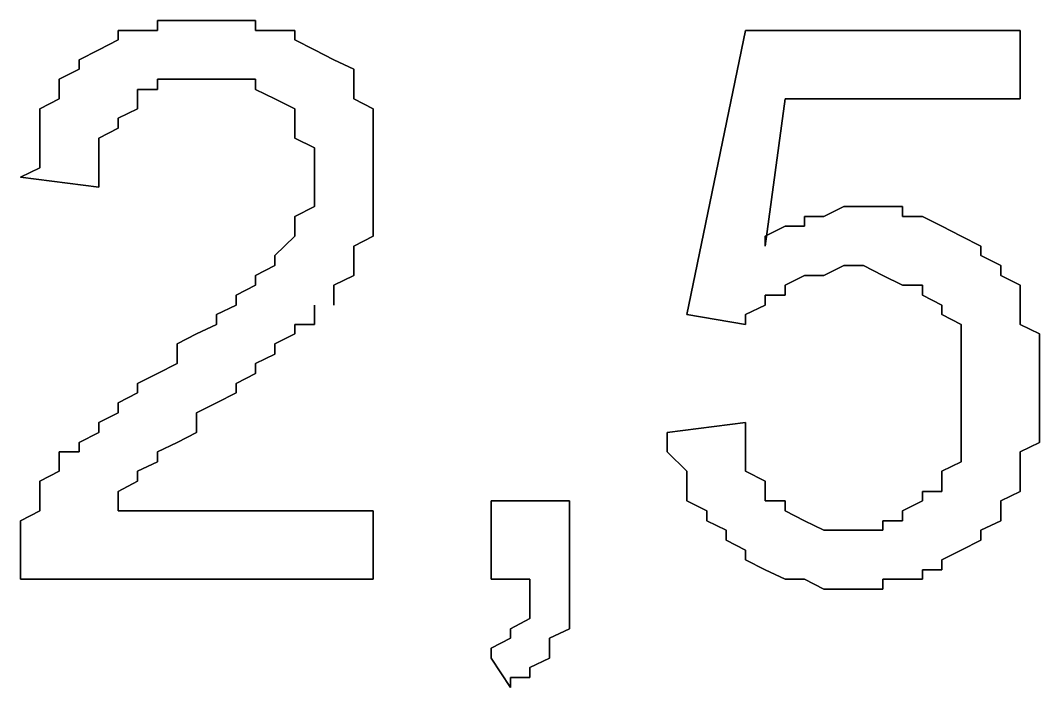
# Model space of a CAD drawing. Header units: metres. Extents: x 2.9 to 42.8, y 1.7 to 28.7.
# Drawn here: x 38.3646 to 38.548, y 20.2247 to 20.3447 of the extents above; entities that cross this region are included whole.
import ezdxf

# ---------------------------------------------------------------- set-up
doc = ezdxf.new("R2010")
doc.units = ezdxf.units.M
doc.layers.add('GRIS', color=8, linetype='Continuous')

msp = doc.modelspace()

# ---------------------------------------------------------------- linework, layer by layer
at = {"layer": 'GRIS', "lineweight": -3}
for points in [[(38.3928, 20.3447), (38.3893, 20.3447), (38.3928, 20.3447)], [(38.3893, 20.3447), (38.3893, 20.3429), (38.3893, 20.3447)], [(38.3963, 20.3447), (38.3928, 20.3447), (38.3963, 20.3447)], [(38.3999, 20.3447), (38.3963, 20.3447), (38.3999, 20.3447)], [(38.4034, 20.3447), (38.3999, 20.3447), (38.4034, 20.3447)], [(38.4069, 20.3447), (38.4034, 20.3447), (38.4069, 20.3447)], [(38.4069, 20.3429), (38.4069, 20.3447), (38.4069, 20.3429)], [(38.3857, 20.3429), (38.3822, 20.3429), (38.3857, 20.3429)], [(38.3822, 20.3429), (38.3822, 20.3412), (38.3822, 20.3429)], [(38.3893, 20.3429), (38.3857, 20.3429), (38.3893, 20.3429)], [(38.4104, 20.3429), (38.4069, 20.3429), (38.4104, 20.3429)], [(38.414, 20.3429), (38.4104, 20.3429), (38.414, 20.3429)], [(38.414, 20.3412), (38.414, 20.3429), (38.414, 20.3412)], [(38.4951, 20.3429), (38.4845, 20.2918), (38.4951, 20.3429)], [(38.5445, 20.3429), (38.4951, 20.3429), (38.5445, 20.3429)], [(38.5445, 20.3306), (38.5445, 20.3429), (38.5445, 20.3306)], [(38.3822, 20.3412), (38.3787, 20.3394), (38.3822, 20.3412)], [(38.4175, 20.3394), (38.414, 20.3412), (38.4175, 20.3394)], [(38.3787, 20.3394), (38.3752, 20.3376), (38.3787, 20.3394)], [(38.421, 20.3376), (38.4175, 20.3394), (38.421, 20.3376)], [(38.3752, 20.3376), (38.3752, 20.3359), (38.3752, 20.3376)], [(38.4246, 20.3359), (38.421, 20.3376), (38.4246, 20.3359)], [(38.3752, 20.3359), (38.3716, 20.3341), (38.3752, 20.3359)], [(38.4246, 20.3341), (38.4246, 20.3359), (38.4246, 20.3341)], [(38.3716, 20.3341), (38.3716, 20.3323), (38.3716, 20.3341)], [(38.3893, 20.3323), (38.3893, 20.3341), (38.3893, 20.3323)], [(38.3893, 20.3341), (38.3928, 20.3341), (38.3893, 20.3341)], [(38.3928, 20.3341), (38.3963, 20.3341), (38.3928, 20.3341)], [(38.3963, 20.3341), (38.3999, 20.3341), (38.3963, 20.3341)], [(38.3999, 20.3341), (38.4034, 20.3341), (38.3999, 20.3341)], [(38.4034, 20.3341), (38.4069, 20.3341), (38.4034, 20.3341)], [(38.4069, 20.3341), (38.4069, 20.3323), (38.4069, 20.3341)], [(38.4246, 20.3306), (38.4246, 20.3341), (38.4246, 20.3306)], [(38.3716, 20.3323), (38.3716, 20.3306), (38.3716, 20.3323)], [(38.3857, 20.3306), (38.3857, 20.3323), (38.3857, 20.3306)], [(38.3857, 20.3323), (38.3893, 20.3323), (38.3857, 20.3323)], [(38.4069, 20.3323), (38.4104, 20.3306), (38.4069, 20.3323)], [(38.3716, 20.3306), (38.3681, 20.3288), (38.3716, 20.3306)], [(38.3857, 20.3288), (38.3857, 20.3306), (38.3857, 20.3288)], [(38.4104, 20.3306), (38.414, 20.3288), (38.4104, 20.3306)], [(38.4281, 20.3288), (38.4246, 20.3306), (38.4281, 20.3288)], [(38.4986, 20.3041), (38.5022, 20.3306), (38.4986, 20.3041)], [(38.5022, 20.3306), (38.5445, 20.3306), (38.5022, 20.3306)], [(38.3681, 20.3288), (38.3681, 20.3253), (38.3681, 20.3288)], [(38.3822, 20.3271), (38.3857, 20.3288), (38.3822, 20.3271)], [(38.414, 20.3288), (38.414, 20.3271), (38.414, 20.3288)], [(38.4281, 20.3271), (38.4281, 20.3288), (38.4281, 20.3271)], [(38.3822, 20.3253), (38.3822, 20.3271), (38.3822, 20.3253)], [(38.414, 20.3271), (38.414, 20.3235), (38.414, 20.3271)], [(38.4281, 20.3253), (38.4281, 20.3271), (38.4281, 20.3253)], [(38.3681, 20.3253), (38.3681, 20.3235), (38.3681, 20.3253)], [(38.3787, 20.3235), (38.3822, 20.3253), (38.3787, 20.3235)], [(38.4281, 20.3235), (38.4281, 20.3253), (38.4281, 20.3235)], [(38.3681, 20.3235), (38.3681, 20.3218), (38.3681, 20.3235)], [(38.3787, 20.3218), (38.3787, 20.3235), (38.3787, 20.3218)], [(38.414, 20.3235), (38.4175, 20.3218), (38.414, 20.3235)], [(38.4281, 20.32), (38.4281, 20.3235), (38.4281, 20.32)], [(38.3681, 20.3218), (38.3681, 20.3182), (38.3681, 20.3218)], [(38.3787, 20.32), (38.3787, 20.3218), (38.3787, 20.32)], [(38.4175, 20.3218), (38.4175, 20.32), (38.4175, 20.3218)], [(38.3787, 20.3165), (38.3787, 20.32), (38.3787, 20.3165)], [(38.4175, 20.32), (38.4175, 20.3182), (38.4175, 20.32)], [(38.4281, 20.3182), (38.4281, 20.32), (38.4281, 20.3182)], [(38.3681, 20.3182), (38.3646, 20.3165), (38.3681, 20.3182)], [(38.4175, 20.3182), (38.4175, 20.3165), (38.4175, 20.3182)], [(38.4281, 20.3165), (38.4281, 20.3182), (38.4281, 20.3165)], [(38.3646, 20.3165), (38.3787, 20.3147), (38.3646, 20.3165)], [(38.3787, 20.3147), (38.3787, 20.3165), (38.3787, 20.3147)], [(38.4175, 20.3165), (38.4175, 20.3129), (38.4175, 20.3165)], [(38.4281, 20.3147), (38.4281, 20.3165), (38.4281, 20.3147)], [(38.4281, 20.3129), (38.4281, 20.3147), (38.4281, 20.3129)], [(38.4175, 20.3129), (38.4175, 20.3112), (38.4175, 20.3129)], [(38.4281, 20.3094), (38.4281, 20.3129), (38.4281, 20.3094)], [(38.4175, 20.3112), (38.414, 20.3094), (38.4175, 20.3112)], [(38.5128, 20.3112), (38.5092, 20.3094), (38.5128, 20.3112)], [(38.5163, 20.3112), (38.5128, 20.3112), (38.5163, 20.3112)], [(38.5198, 20.3112), (38.5163, 20.3112), (38.5198, 20.3112)], [(38.5233, 20.3112), (38.5198, 20.3112), (38.5233, 20.3112)], [(38.5233, 20.3094), (38.5233, 20.3112), (38.5233, 20.3094)], [(38.414, 20.3094), (38.414, 20.3077), (38.414, 20.3094)], [(38.4281, 20.3077), (38.4281, 20.3094), (38.4281, 20.3077)], [(38.5092, 20.3094), (38.5057, 20.3094), (38.5092, 20.3094)], [(38.5057, 20.3094), (38.5057, 20.3077), (38.5057, 20.3094)], [(38.5269, 20.3094), (38.5233, 20.3094), (38.5269, 20.3094)], [(38.5304, 20.3077), (38.5269, 20.3094), (38.5304, 20.3077)], [(38.414, 20.3077), (38.414, 20.3059), (38.414, 20.3077)], [(38.4281, 20.3059), (38.4281, 20.3077), (38.4281, 20.3059)], [(38.5022, 20.3077), (38.4986, 20.3059), (38.5022, 20.3077)], [(38.5057, 20.3077), (38.5022, 20.3077), (38.5057, 20.3077)], [(38.5339, 20.3059), (38.5304, 20.3077), (38.5339, 20.3059)], [(38.414, 20.3059), (38.4104, 20.3024), (38.414, 20.3059)], [(38.4246, 20.3041), (38.4281, 20.3059), (38.4246, 20.3041)], [(38.4986, 20.3059), (38.4986, 20.3041), (38.4986, 20.3059)], [(38.5374, 20.3041), (38.5339, 20.3059), (38.5374, 20.3041)], [(38.4104, 20.3024), (38.4104, 20.3006), (38.4104, 20.3024)], [(38.4246, 20.3024), (38.4246, 20.3041), (38.4246, 20.3024)], [(38.4246, 20.2988), (38.4246, 20.3024), (38.4246, 20.2988)], [(38.5374, 20.3024), (38.5374, 20.3041), (38.5374, 20.3024)], [(38.541, 20.3006), (38.5374, 20.3024), (38.541, 20.3006)], [(38.4104, 20.3006), (38.4069, 20.2988), (38.4104, 20.3006)], [(38.5092, 20.2988), (38.5128, 20.3006), (38.5092, 20.2988)], [(38.5128, 20.3006), (38.5163, 20.3006), (38.5128, 20.3006)], [(38.5163, 20.3006), (38.5198, 20.2988), (38.5163, 20.3006)], [(38.541, 20.2988), (38.541, 20.3006), (38.541, 20.2988)], [(38.4069, 20.2988), (38.4069, 20.2971), (38.4069, 20.2988)], [(38.421, 20.2971), (38.4246, 20.2988), (38.421, 20.2971)], [(38.5022, 20.2971), (38.5057, 20.2988), (38.5022, 20.2971)], [(38.5057, 20.2988), (38.5092, 20.2988), (38.5057, 20.2988)], [(38.5198, 20.2988), (38.5233, 20.2971), (38.5198, 20.2988)], [(38.5445, 20.2971), (38.541, 20.2988), (38.5445, 20.2971)], [(38.4069, 20.2971), (38.4034, 20.2953), (38.4069, 20.2971)], [(38.421, 20.2953), (38.421, 20.2971), (38.421, 20.2953)], [(38.5022, 20.2953), (38.5022, 20.2971), (38.5022, 20.2953)], [(38.5233, 20.2971), (38.5269, 20.2971), (38.5233, 20.2971)], [(38.5269, 20.2971), (38.5269, 20.2953), (38.5269, 20.2971)], [(38.5445, 20.2935), (38.5445, 20.2971), (38.5445, 20.2935)], [(38.4034, 20.2953), (38.4034, 20.2935), (38.4034, 20.2953)], [(38.421, 20.2935), (38.421, 20.2953), (38.421, 20.2935)], [(38.4986, 20.2935), (38.4986, 20.2953), (38.4986, 20.2935)], [(38.4986, 20.2953), (38.5022, 20.2953), (38.4986, 20.2953)], [(38.5269, 20.2953), (38.5304, 20.2935), (38.5269, 20.2953)], [(38.4034, 20.2935), (38.3999, 20.2918), (38.4034, 20.2935)], [(38.4175, 20.2918), (38.4175, 20.2935), (38.4175, 20.2918)], [(38.4951, 20.2918), (38.4986, 20.2935), (38.4951, 20.2918)], [(38.5304, 20.2935), (38.5304, 20.2918), (38.5304, 20.2935)], [(38.5445, 20.2918), (38.5445, 20.2935), (38.5445, 20.2918)], [(38.3999, 20.2918), (38.3999, 20.29), (38.3999, 20.2918)], [(38.4175, 20.29), (38.4175, 20.2918), (38.4175, 20.29)], [(38.4845, 20.2918), (38.4951, 20.29), (38.4845, 20.2918)], [(38.4951, 20.29), (38.4951, 20.2918), (38.4951, 20.29)], [(38.5304, 20.2918), (38.5339, 20.29), (38.5304, 20.2918)], [(38.5445, 20.29), (38.5445, 20.2918), (38.5445, 20.29)], [(38.3999, 20.29), (38.3963, 20.2883), (38.3999, 20.29)], [(38.414, 20.2883), (38.414, 20.29), (38.414, 20.2883)], [(38.414, 20.29), (38.4175, 20.29), (38.414, 20.29)], [(38.5339, 20.29), (38.5339, 20.2865), (38.5339, 20.29)], [(38.548, 20.2883), (38.5445, 20.29), (38.548, 20.2883)], [(38.3963, 20.2883), (38.3928, 20.2865), (38.3963, 20.2883)], [(38.4104, 20.2865), (38.414, 20.2883), (38.4104, 20.2865)], [(38.548, 20.2865), (38.548, 20.2883), (38.548, 20.2865)], [(38.3928, 20.2865), (38.3928, 20.283), (38.3928, 20.2865)], [(38.4104, 20.2847), (38.4104, 20.2865), (38.4104, 20.2847)], [(38.5339, 20.2865), (38.5339, 20.2847), (38.5339, 20.2865)], [(38.548, 20.283), (38.548, 20.2865), (38.548, 20.283)], [(38.4069, 20.283), (38.4104, 20.2847), (38.4069, 20.283)], [(38.5339, 20.2847), (38.5339, 20.283), (38.5339, 20.2847)], [(38.3928, 20.283), (38.3893, 20.2812), (38.3928, 20.283)], [(38.4069, 20.2812), (38.4069, 20.283), (38.4069, 20.2812)], [(38.5339, 20.283), (38.5339, 20.2794), (38.5339, 20.283)], [(38.548, 20.2812), (38.548, 20.283), (38.548, 20.2812)], [(38.3893, 20.2812), (38.3857, 20.2794), (38.3893, 20.2812)], [(38.4034, 20.2794), (38.4069, 20.2812), (38.4034, 20.2794)], [(38.548, 20.2777), (38.548, 20.2812), (38.548, 20.2777)], [(38.3857, 20.2794), (38.3857, 20.2777), (38.3857, 20.2794)], [(38.4034, 20.2777), (38.4034, 20.2794), (38.4034, 20.2777)], [(38.5339, 20.2794), (38.5339, 20.2777), (38.5339, 20.2794)], [(38.3857, 20.2777), (38.3822, 20.2759), (38.3857, 20.2777)], [(38.3999, 20.2759), (38.4034, 20.2777), (38.3999, 20.2759)], [(38.5339, 20.2777), (38.5339, 20.2741), (38.5339, 20.2777)], [(38.548, 20.2759), (38.548, 20.2777), (38.548, 20.2759)], [(38.3822, 20.2759), (38.3822, 20.2741), (38.3822, 20.2759)], [(38.3963, 20.2741), (38.3999, 20.2759), (38.3963, 20.2741)], [(38.548, 20.2741), (38.548, 20.2759), (38.548, 20.2741)], [(38.3822, 20.2741), (38.3787, 20.2724), (38.3822, 20.2741)], [(38.3963, 20.2706), (38.3963, 20.2741), (38.3963, 20.2706)], [(38.5339, 20.2741), (38.5339, 20.2724), (38.5339, 20.2741)], [(38.548, 20.2706), (38.548, 20.2741), (38.548, 20.2706)], [(38.3787, 20.2724), (38.3787, 20.2706), (38.3787, 20.2724)], [(38.4951, 20.2724), (38.481, 20.2706), (38.4951, 20.2724)], [(38.4951, 20.2688), (38.4951, 20.2724), (38.4951, 20.2688)], [(38.5339, 20.2724), (38.5339, 20.2688), (38.5339, 20.2724)], [(38.3787, 20.2706), (38.3752, 20.2688), (38.3787, 20.2706)], [(38.3928, 20.2688), (38.3963, 20.2706), (38.3928, 20.2688)], [(38.481, 20.2706), (38.481, 20.2688), (38.481, 20.2706)], [(38.548, 20.2688), (38.548, 20.2706), (38.548, 20.2688)], [(38.3752, 20.2688), (38.3752, 20.2671), (38.3752, 20.2688)], [(38.3893, 20.2671), (38.3928, 20.2688), (38.3893, 20.2671)], [(38.481, 20.2688), (38.481, 20.2671), (38.481, 20.2688)], [(38.4951, 20.2671), (38.4951, 20.2688), (38.4951, 20.2671)], [(38.5339, 20.2688), (38.5339, 20.2671), (38.5339, 20.2688)], [(38.5445, 20.2671), (38.548, 20.2688), (38.5445, 20.2671)], [(38.3752, 20.2671), (38.3716, 20.2671), (38.3752, 20.2671)], [(38.3716, 20.2671), (38.3716, 20.2653), (38.3716, 20.2671)], [(38.3893, 20.2653), (38.3893, 20.2671), (38.3893, 20.2653)], [(38.481, 20.2671), (38.4845, 20.2636), (38.481, 20.2671)], [(38.4951, 20.2636), (38.4951, 20.2671), (38.4951, 20.2636)], [(38.5339, 20.2671), (38.5339, 20.2653), (38.5339, 20.2671)], [(38.5445, 20.2636), (38.5445, 20.2671), (38.5445, 20.2636)], [(38.3716, 20.2653), (38.3716, 20.2636), (38.3716, 20.2653)], [(38.3857, 20.2636), (38.3893, 20.2653), (38.3857, 20.2636)], [(38.5339, 20.2653), (38.5304, 20.2636), (38.5339, 20.2653)], [(38.3716, 20.2636), (38.3681, 20.2618), (38.3716, 20.2636)], [(38.3857, 20.2618), (38.3857, 20.2636), (38.3857, 20.2618)], [(38.4845, 20.2636), (38.4845, 20.2618), (38.4845, 20.2636)], [(38.4986, 20.2618), (38.4951, 20.2636), (38.4986, 20.2618)], [(38.5304, 20.2636), (38.5304, 20.2618), (38.5304, 20.2636)], [(38.5445, 20.2618), (38.5445, 20.2636), (38.5445, 20.2618)], [(38.3681, 20.2618), (38.3681, 20.26), (38.3681, 20.2618)], [(38.3822, 20.26), (38.3857, 20.2618), (38.3822, 20.26)], [(38.4845, 20.2618), (38.4845, 20.26), (38.4845, 20.2618)], [(38.4986, 20.26), (38.4986, 20.2618), (38.4986, 20.26)], [(38.5304, 20.2618), (38.5304, 20.26), (38.5304, 20.2618)], [(38.5445, 20.26), (38.5445, 20.2618), (38.5445, 20.26)], [(38.3681, 20.26), (38.3681, 20.2565), (38.3681, 20.26)], [(38.3822, 20.2565), (38.3822, 20.26), (38.3822, 20.2565)], [(38.4845, 20.26), (38.4845, 20.2583), (38.4845, 20.26)], [(38.4986, 20.2583), (38.4986, 20.26), (38.4986, 20.2583)], [(38.5304, 20.26), (38.5269, 20.26), (38.5304, 20.26)], [(38.5269, 20.26), (38.5269, 20.2583), (38.5269, 20.26)], [(38.541, 20.2583), (38.5445, 20.26), (38.541, 20.2583)], [(38.4634, 20.2583), (38.4493, 20.2583), (38.4634, 20.2583)], [(38.4493, 20.2583), (38.4493, 20.2442), (38.4493, 20.2583)], [(38.4634, 20.2442), (38.4634, 20.2583), (38.4634, 20.2442)], [(38.4845, 20.2583), (38.4881, 20.2565), (38.4845, 20.2583)], [(38.5022, 20.2583), (38.4986, 20.2583), (38.5022, 20.2583)], [(38.5022, 20.2565), (38.5022, 20.2583), (38.5022, 20.2565)], [(38.5269, 20.2583), (38.5233, 20.2565), (38.5269, 20.2583)], [(38.541, 20.2565), (38.541, 20.2583), (38.541, 20.2565)], [(38.3681, 20.2565), (38.3646, 20.2547), (38.3681, 20.2565)], [(38.3646, 20.2547), (38.3646, 20.253), (38.3646, 20.2547)], [(38.4281, 20.2565), (38.3822, 20.2565), (38.4281, 20.2565)], [(38.4281, 20.2442), (38.4281, 20.2565), (38.4281, 20.2442)], [(38.4881, 20.2565), (38.4881, 20.2547), (38.4881, 20.2565)], [(38.4881, 20.2547), (38.4916, 20.253), (38.4881, 20.2547)], [(38.5057, 20.2547), (38.5022, 20.2565), (38.5057, 20.2547)], [(38.5092, 20.253), (38.5057, 20.2547), (38.5092, 20.253)], [(38.5233, 20.2547), (38.5198, 20.2547), (38.5233, 20.2547)], [(38.5198, 20.2547), (38.5198, 20.253), (38.5198, 20.2547)], [(38.5233, 20.2565), (38.5233, 20.2547), (38.5233, 20.2565)], [(38.5374, 20.253), (38.541, 20.2547), (38.5374, 20.253)], [(38.541, 20.2547), (38.541, 20.2565), (38.541, 20.2547)], [(38.3646, 20.253), (38.3646, 20.2512), (38.3646, 20.253)], [(38.4916, 20.253), (38.4916, 20.2512), (38.4916, 20.253)], [(38.5128, 20.253), (38.5092, 20.253), (38.5128, 20.253)], [(38.5163, 20.253), (38.5128, 20.253), (38.5163, 20.253)], [(38.5198, 20.253), (38.5163, 20.253), (38.5198, 20.253)], [(38.5374, 20.2512), (38.5374, 20.253), (38.5374, 20.2512)], [(38.3646, 20.2512), (38.3646, 20.2494), (38.3646, 20.2512)], [(38.4916, 20.2512), (38.4951, 20.2494), (38.4916, 20.2512)], [(38.5339, 20.2494), (38.5374, 20.2512), (38.5339, 20.2494)], [(38.3646, 20.2494), (38.3646, 20.2477), (38.3646, 20.2494)], [(38.4951, 20.2494), (38.4951, 20.2477), (38.4951, 20.2494)], [(38.5304, 20.2477), (38.5339, 20.2494), (38.5304, 20.2477)], [(38.3646, 20.2477), (38.3646, 20.2442), (38.3646, 20.2477)], [(38.4951, 20.2477), (38.4986, 20.2459), (38.4951, 20.2477)], [(38.5304, 20.2459), (38.5304, 20.2477), (38.5304, 20.2459)], [(38.4986, 20.2459), (38.5022, 20.2442), (38.4986, 20.2459)], [(38.5269, 20.2442), (38.5269, 20.2459), (38.5269, 20.2442)], [(38.5269, 20.2459), (38.5304, 20.2459), (38.5269, 20.2459)], [(38.3646, 20.2442), (38.4281, 20.2442), (38.3646, 20.2442)], [(38.4493, 20.2442), (38.4563, 20.2442), (38.4493, 20.2442)], [(38.4563, 20.2442), (38.4563, 20.2424), (38.4563, 20.2442)], [(38.4634, 20.2424), (38.4634, 20.2442), (38.4634, 20.2424)], [(38.5022, 20.2442), (38.5057, 20.2442), (38.5022, 20.2442)], [(38.5057, 20.2442), (38.5092, 20.2424), (38.5057, 20.2442)], [(38.5198, 20.2424), (38.5198, 20.2442), (38.5198, 20.2424)], [(38.5198, 20.2442), (38.5233, 20.2442), (38.5198, 20.2442)], [(38.5233, 20.2442), (38.5269, 20.2442), (38.5233, 20.2442)], [(38.4563, 20.2424), (38.4563, 20.2389), (38.4563, 20.2424)], [(38.4634, 20.2389), (38.4634, 20.2424), (38.4634, 20.2389)], [(38.5092, 20.2424), (38.5128, 20.2424), (38.5092, 20.2424)], [(38.5128, 20.2424), (38.5163, 20.2424), (38.5128, 20.2424)], [(38.5163, 20.2424), (38.5198, 20.2424), (38.5163, 20.2424)], [(38.4563, 20.2389), (38.4563, 20.2371), (38.4563, 20.2389)], [(38.4634, 20.2371), (38.4634, 20.2389), (38.4634, 20.2371)], [(38.4563, 20.2371), (38.4528, 20.2353), (38.4563, 20.2371)], [(38.4634, 20.2353), (38.4634, 20.2371), (38.4634, 20.2353)], [(38.4528, 20.2353), (38.4528, 20.2336), (38.4528, 20.2353)], [(38.4598, 20.2336), (38.4634, 20.2353), (38.4598, 20.2336)], [(38.4528, 20.2336), (38.4493, 20.2318), (38.4528, 20.2336)], [(38.4598, 20.2318), (38.4598, 20.2336), (38.4598, 20.2318)], [(38.4493, 20.2318), (38.4493, 20.23), (38.4493, 20.2318)], [(38.4598, 20.23), (38.4598, 20.2318), (38.4598, 20.23)], [(38.4493, 20.23), (38.4528, 20.2247), (38.4493, 20.23)], [(38.4563, 20.2283), (38.4598, 20.23), (38.4563, 20.2283)], [(38.4563, 20.2265), (38.4563, 20.2283), (38.4563, 20.2265)], [(38.4528, 20.2247), (38.4528, 20.2265), (38.4528, 20.2247)], [(38.4528, 20.2265), (38.4563, 20.2265), (38.4528, 20.2265)]]:
    msp.add_lwpolyline(points, dxfattribs=at)

doc.saveas('drawing.dxf')
